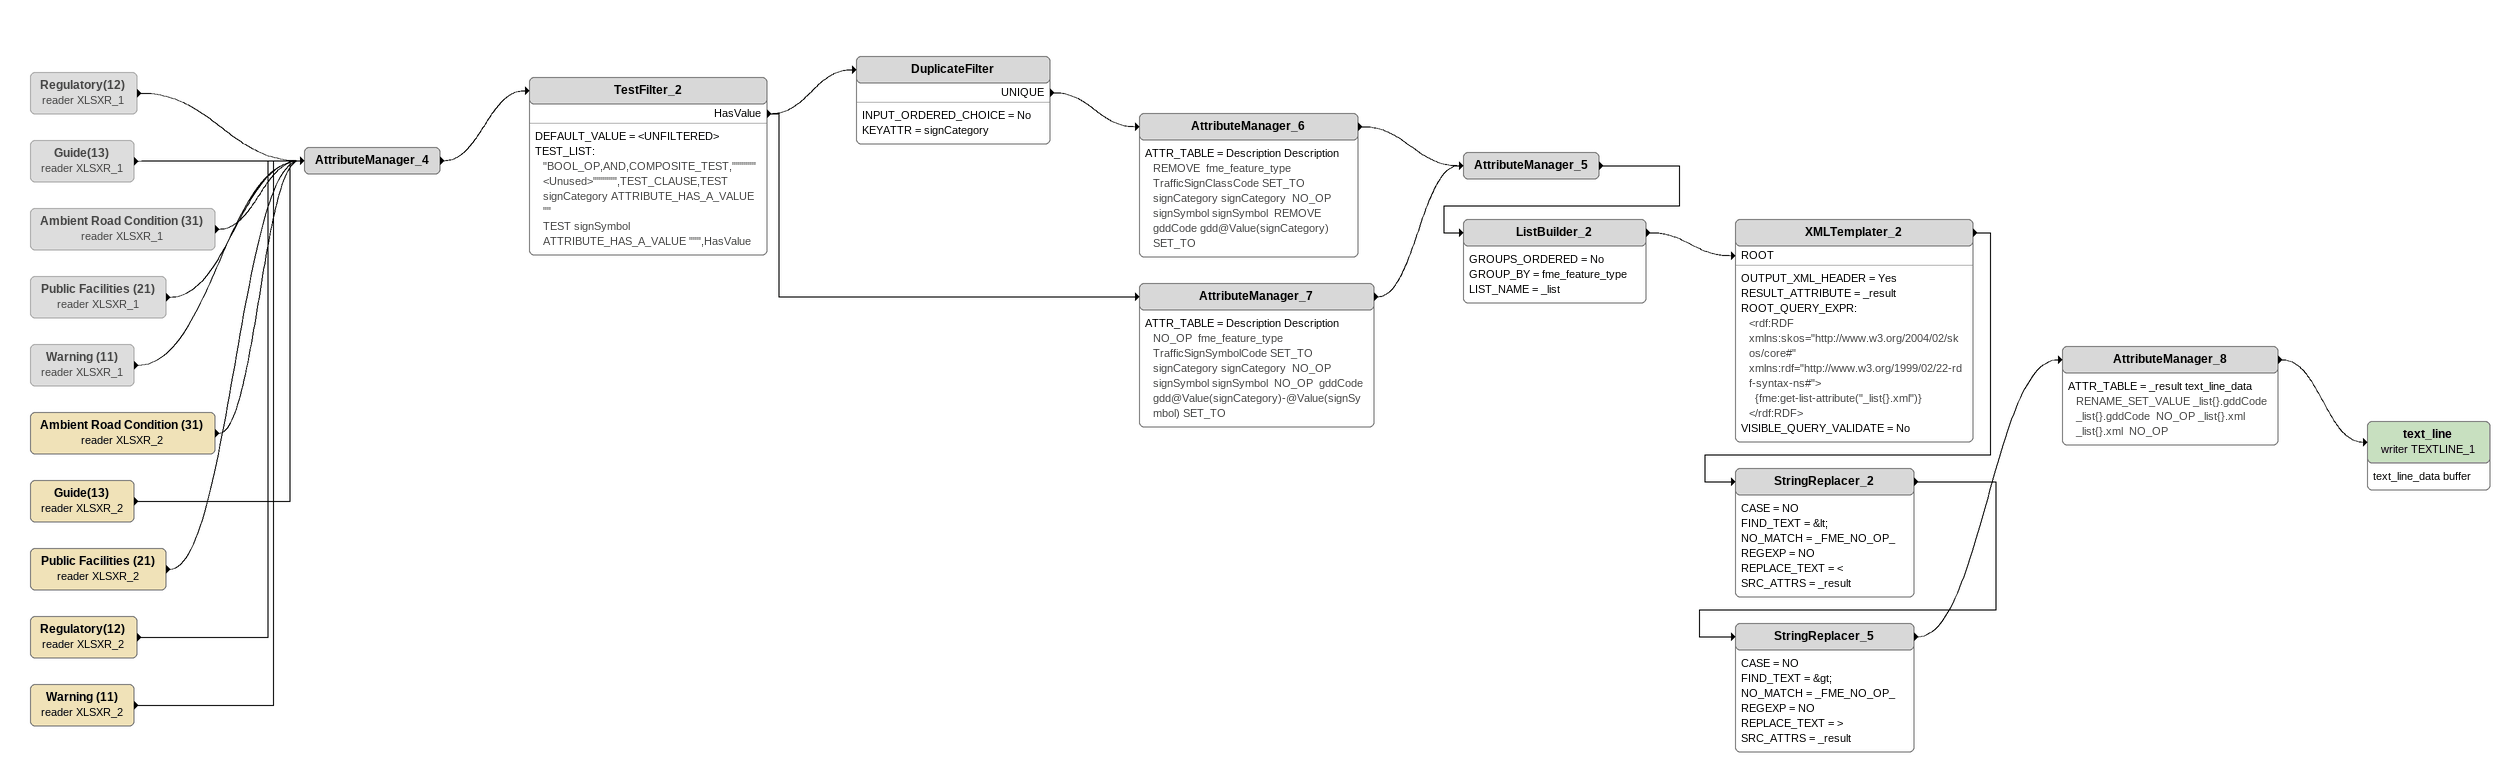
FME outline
Ambient Road Condition (31) (reader XLSXR_2)
    -> AttributeManager_4
Guide(13) (reader XLSXR_2)
    -> AttributeManager_4
Public Facilities (21) (reader XLSXR_2)
    -> AttributeManager_4
Regulatory(12) (reader XLSXR_2)
    -> AttributeManager_4
Warning (11) (reader XLSXR_2)
    -> AttributeManager_4
Regulatory(12) (reader XLSXR_1) [off]
    -> AttributeManager_4
Guide(13) (reader XLSXR_1) [off]
    -> AttributeManager_4
Ambient Road Condition (31) (reader XLSXR_1) [off]
    -> AttributeManager_4
Public Facilities (21) (reader XLSXR_1) [off]
    -> AttributeManager_4
Warning (11) (reader XLSXR_1) [off]
    -> AttributeManager_4
AttributeManager_4
    -> TestFilter_2
TestFilter_2
    DEFAULT_VALUE = <UNFILTERED>
    TEST_LIST:
      "BOOL_OP,AND,COMPOSITE_TEST,""""""<Unused>"""""",TEST_CLAUSE,TEST signCategory ATTRIBUTE_HAS_A_VALUE ""
      TEST signSymbol ATTRIBUTE_HAS_A_VALUE """,HasValue
    HasValue -> DuplicateFilter
    HasValue -> AttributeManager_7
DuplicateFilter
    INPUT_ORDERED_CHOICE = No
    KEYATTR = signCategory
    UNIQUE -> AttributeManager_6
AttributeManager_6
    ATTR_TABLE = Description Description  REMOVE  fme_feature_type TrafficSignClassCode SET_TO signCategory signCategory  NO_OP signSymbol signSymbol  REMOVE  gddCode gdd@Value(signCategory) SET_TO
    -> AttributeManager_5
AttributeManager_7
    ATTR_TABLE = Description Description  NO_OP  fme_feature_type TrafficSignSymbolCode SET_TO signCategory signCategory  NO_OP signSymbol signSymbol  NO_OP  gddCode gdd@Value(signCategory)-@Value(signSymbol) SET_TO
    -> AttributeManager_5
AttributeManager_5
    -> ListBuilder_2
ListBuilder_2
    GROUPS_ORDERED = No
    GROUP_BY = fme_feature_type
    LIST_NAME = _list
    -> XMLTemplater_2 [ROOT]
XMLTemplater_2
    OUTPUT_XML_HEADER = Yes
    RESULT_ATTRIBUTE = _result
    ROOT_QUERY_EXPR:
      <rdf:RDF
        xmlns:skos="http://www.w3.org/2004/02/skos/core#"
        xmlns:rdf="http://www.w3.org/1999/02/22-rdf-syntax-ns#">
        {fme:get-list-attribute("_list{}.xml")}
      </rdf:RDF>
    VISIBLE_QUERY_VALIDATE = No
    -> StringReplacer_2
StringReplacer_2
    CASE = NO
    FIND_TEXT = &lt;
    NO_MATCH = _FME_NO_OP_
    REGEXP = NO
    REPLACE_TEXT = <
    SRC_ATTRS = _result
    -> StringReplacer_5
StringReplacer_5
    CASE = NO
    FIND_TEXT = &gt;
    NO_MATCH = _FME_NO_OP_
    REGEXP = NO
    REPLACE_TEXT = >
    SRC_ATTRS = _result
    -> AttributeManager_8
AttributeManager_8
    ATTR_TABLE = _result text_line_data  RENAME_SET_VALUE _list{}.gddCode _list{}.gddCode  NO_OP _list{}.xml _list{}.xml  NO_OP
    -> text_line (writer TEXTLINE_1)
text_line (writer TEXTLINE_1)
    attributes: text_line_data buffer
